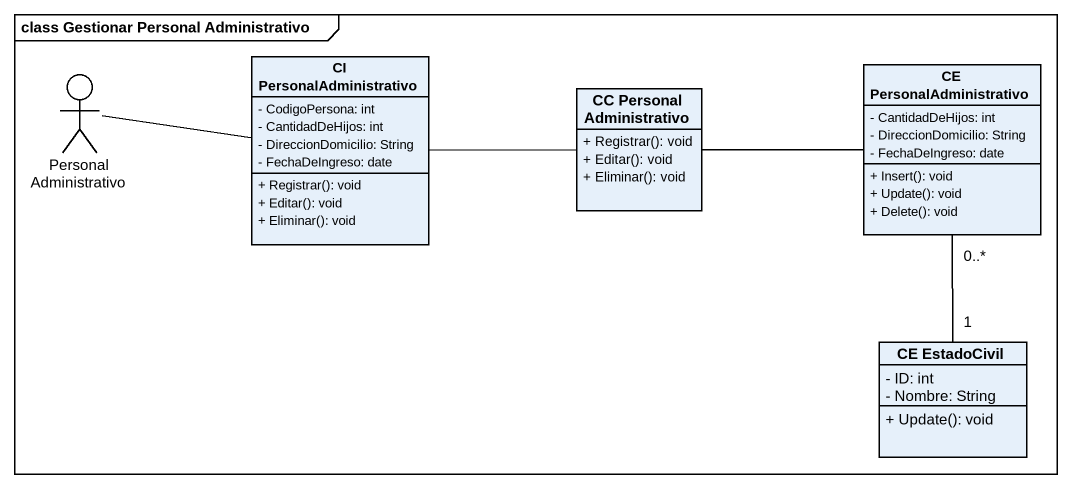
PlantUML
@startuml
mainframe class Gestionar Personal Administrativo
allowmixing
hide circle
hide empty members
skinparam classAttributeIconSize 0
actor "Personal Administrativo" as Personal_Administrativo
class "CI PersonalAdministrativo" as CI_PersonalAdministrativo {
  - CodigoPersona: int
  - CantidadDeHijos: int
  - DireccionDomicilio: String
  - FechaDeIngreso: date
  + Registrar(): void
  + Editar(): void
  + Eliminar(): void
}
class "CC Personal Administrativo" as CC_Personal_Administrativo {
  + Registrar(): void
  + Editar(): void
  + Eliminar(): void
}
class "CE PersonalAdministrativo" as CE_PersonalAdministrativo {
  - CantidadDeHijos: int
  - DireccionDomicilio: String
  - FechaDeIngreso: date
  + Insert(): void
  + Update(): void
  + Delete(): void
}
class "CE EstadoCivil" as CE_EstadoCivil {
  - ID: int
  - Nombre: String
  + Update(): void
}
Personal_Administrativo -right- CI_PersonalAdministrativo
CI_PersonalAdministrativo -right- CC_Personal_Administrativo
CC_Personal_Administrativo -right- CE_PersonalAdministrativo
CE_PersonalAdministrativo "0..*" -- "1" CE_EstadoCivil
@enduml
